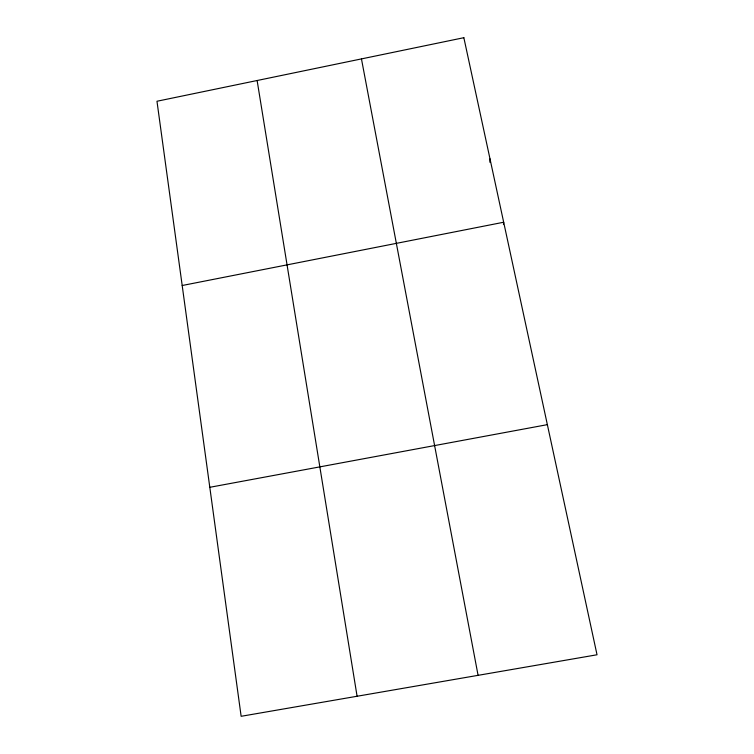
<?xml version="1.0" encoding="UTF-8"?>
<svg xmlns="http://www.w3.org/2000/svg" width="754" height="754" viewBox="0 0 754 754"><rect width="100%" height="100%" fill="white"/><g stroke="black" fill="none" stroke-linecap="round" stroke-linejoin="round"><path stroke-width="1.13" d="M489.836 162.223L489.996 158.858M503.465 224.513L503.681 222.242L182.185 285.512M209.8 487.301L547.357 424.653M361.458 58.906L478.083 675.339M257.123 80.518L357.085 696.253M463.851 37.7L156.973 101.253L241.139 716.3L597.027 654.774L463.851 37.7"/></g></svg>
